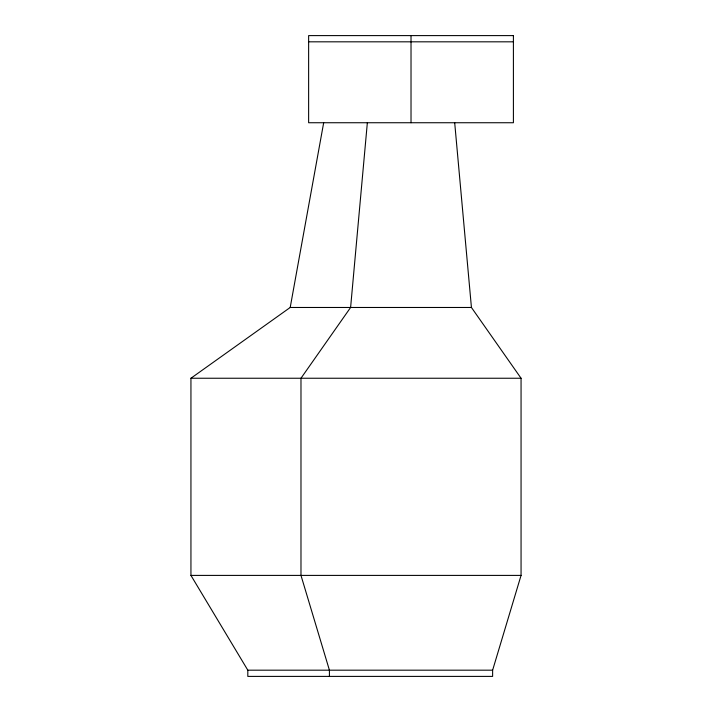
<?xml version="1.0" encoding="UTF-8"?>
<svg xmlns="http://www.w3.org/2000/svg" width="712" height="712" viewBox="0 0 712 712"><rect width="100%" height="100%" fill="white"/><g stroke="black" fill="none" stroke-linecap="round" stroke-linejoin="round"><path stroke-width="1.07" d="M367.348 122.74L350.607 307.477L300.98 378.241L300.98 575.403L329.416 670.179L329.416 676.4M454.692 122.74L471.433 307.477L521.059 378.241L521.059 575.403L492.624 670.179L492.624 676.4L247.812 676.4L247.812 670.179L190.941 575.403L190.941 378.241L290.202 307.477L323.675 122.74M308.634 41.821L513.405 41.821M290.202 307.477L471.433 307.477M190.941 378.241L521.059 378.241M190.941 575.403L521.059 575.403M247.812 670.179L492.624 670.179M411.02 35.6L411.02 122.74M513.405 35.6L308.634 35.6L308.634 122.74L513.405 122.74L513.405 35.6"/></g></svg>
